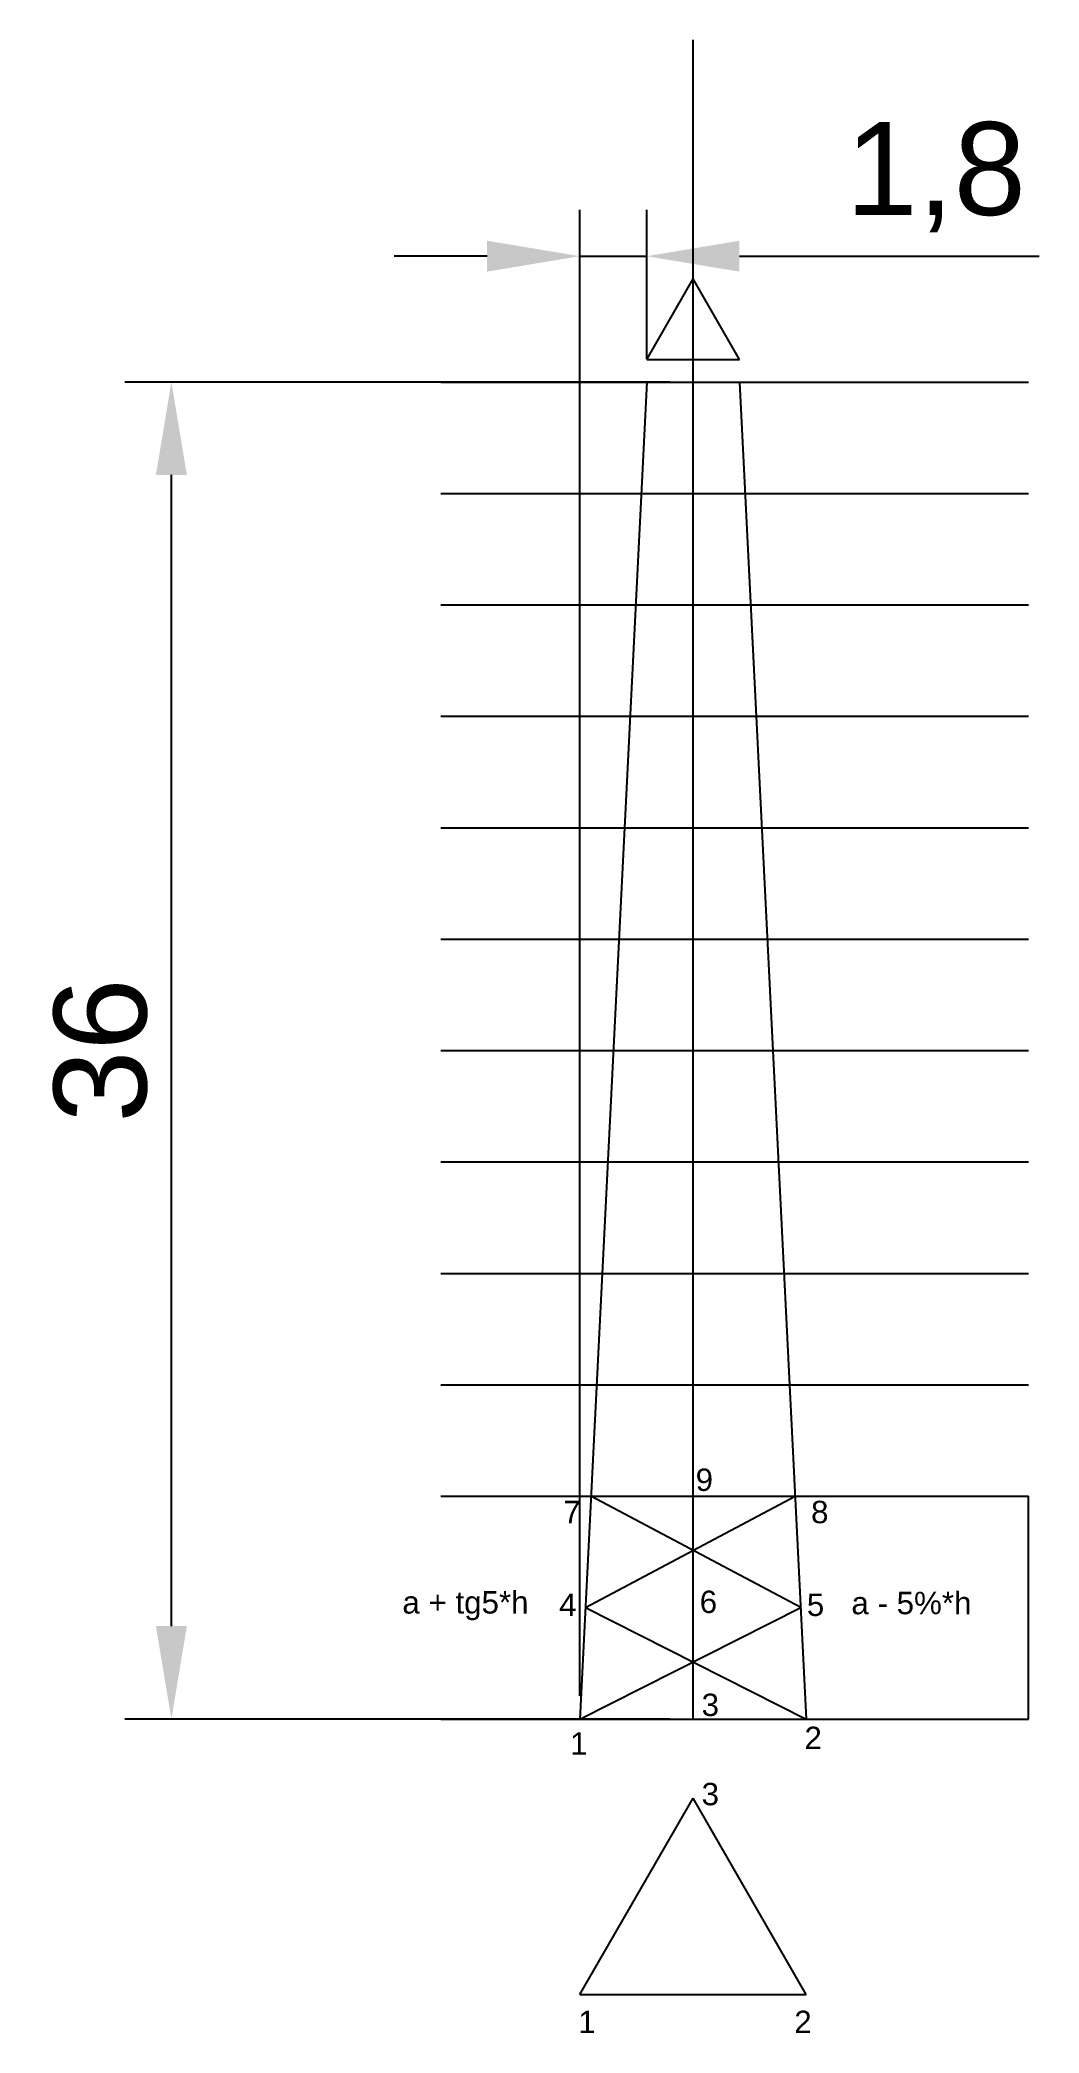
# Model space of a CAD drawing. Header units: millimetres. Extents: x -14.5 to 12.4, y -8.5 to 45.2.
import ezdxf

# ---------------------------------------------------------------- set-up
doc = ezdxf.new("R2010")
doc.units = ezdxf.units.MM
doc.styles.get("Standard").update_dxf_attribs({"font": 'arial.ttf'})
doc.dimstyles.new('ISO-25', dxfattribs={"dimtxt": 2.5, "dimasz": 2.5, "dimexe": 1.25, "dimexo": 0.625, "dimtad": 1, "dimtxsty": 'Standard', "dimcen": 2.5, "dimadec": 0, "dimazin": 0, "dimtfac": 1, "dimtmove": 0, "dimatfit": 3, "dimfxl": 1, "dimarcsym": 0})

# ---------------------------------------------------------------- blocks, each defined once
blk = doc.blocks.new('*D4')
at = {"color": 0, "lineweight": -2, "transparency": 16777216}
for p, q in [((2.425, 36), (-12.252, 36)), ((-11.002, 2.5), (-11.002, 33.5)), ((2.425, 0), (-12.252, 0))]:
    blk.add_line(p, q, dxfattribs=at)
at = {"color": 0, "transparency": 16777216}
for points in [[(-11.419, 33.5), (-10.586, 33.5), (-11.002, 36)], [(-11.419, 2.5), (-10.586, 2.5), (-11.002, 0)]]:
    blk.add_solid(points, dxfattribs=at)
at = {"layer": 'Defpoints', "color": 0, "transparency": 16777216}
for p in [(-11.002, 36), (3.05, 36), (3.05, 0)]:
    blk.add_point(p, dxfattribs=at)
at = {"color": 0, "transparency": 16777216, "insert": (-12.905, 18), "char_height": 2.5, "attachment_point": 5, "rotation": 90}
blk.add_mtext('36', dxfattribs=at)
blk = doc.blocks.new('*D5')
at = {"color": 0, "lineweight": -2, "transparency": 16777216}
for p, q in [((0, 0.625), (0, 40.637)), ((1.8, 36.625), (1.8, 40.637)), ((-2.5, 39.387), (-5, 39.387)), ((0, 39.387), (1.8, 39.387)), ((4.3, 39.387), (12.371, 39.387))]:
    blk.add_line(p, q, dxfattribs=at)
at = {"color": 0, "transparency": 16777216}
for points in [[(-2.5, 39.804), (-2.5, 38.971), (0, 39.387)], [(4.3, 39.804), (4.3, 38.971), (1.8, 39.387)]]:
    blk.add_solid(points, dxfattribs=at)
at = {"layer": 'Defpoints', "color": 0, "transparency": 16777216}
for p in [(1.8, 39.387), (1.8, 36), (0, 0)]:
    blk.add_point(p, dxfattribs=at)
at = {"color": 0, "transparency": 16777216, "insert": (9.586, 41.515), "char_height": 2.5, "attachment_point": 5}
blk.add_mtext('1,8', dxfattribs=at)

msp = doc.modelspace()

# ---------------------------------------------------------------- linework, layer by layer
for points in [[(3.05, 0), (3.05, 45.212)], [(1.8, 36.61), (3.05, 38.775)], [(4.3, 36.61), (3.05, 38.775)], [(1.8, 36.61), (4.3, 36.61)], [(-3.748, 36), (12.086, 36)], [(1.8, 36), (0, 0)], [(1.8, 36), (4.3, 36)], [(4.3, 36), (6.1, 0)], [(-3.748, 33), (12.086, 33)], [(-3.748, 30), (12.086, 30)], [(-3.748, 27), (12.086, 27)], [(-3.748, 24), (12.086, 24)], [(-3.748, 21), (12.086, 21)], [(-3.748, 18), (12.086, 18)], [(-3.748, 15), (12.086, 15)], [(-3.748, 12), (12.086, 12)], [(-3.748, 9), (12.086, 9)], [(-3.748, 6), (12.086, 6)], [(0.15, 3), (5.8, 6)], [(5.95, 3), (0.3, 6)], [(12.086, 0), (12.086, 6)], [(0, 0), (5.95, 3)], [(0.15, 3), (6.1, 0)], [(-3.748, 0), (12.086, 0)], [(0, 0), (6.1, 0)], [(0, -7.418), (3.05, -2.135)], [(6.1, -7.418), (3.05, -2.135)], [(0, -7.418), (6.1, -7.418)]]:
    msp.add_lwpolyline(points)

# ---------------------------------------------------------------- texts
for s, height, p in [('9', 0.603, (3.119, 6.141)), ('7', 0.603, (-0.445, 5.272)), ('8', 0.603, (6.228, 5.272)), ('a + tg5*h', 0.6035, (-4.78, 2.839)), ('4', 0.603, (-0.559, 2.774)), ('6', 0.603, (3.228, 2.854)), ('5', 0.603, (6.114, 2.774)), ('a - 5%%%*h', 0.6035, (7.314, 2.821)), ('3', 0.603, (3.28, 0.08)), ('1', 0.603, (-0.262, -0.96)), ('2', 0.603, (6.05, -0.811)), ('3', 0.603, (3.28, -2.322)), ('1', 0.603, (-0.043, -8.458)), ('2', 0.603, (5.776, -8.458))]:
    msp.add_text(s, height=height).set_placement(p)

# ---------------------------------------------------------------- dimensions: what is measured, and where the dimension line sits
dim = msp.add_linear_dim(base=(1.8, 39.387), p1=(0, 0), p2=(1.8, 36), dimstyle='ISO-25')
dim.commit()
dim.dimension.update_dxf_attribs({"geometry": '*D5', "text_midpoint": (9.586, 41.515)})
dim = msp.add_linear_dim(base=(-11.002, 36), p1=(3.05, 0), p2=(3.05, 36), angle=90, dimstyle='ISO-25')
dim.commit()
dim.dimension.update_dxf_attribs({"geometry": '*D4', "text_midpoint": (-12.905, 18)})

doc.saveas('drawing.dxf')
